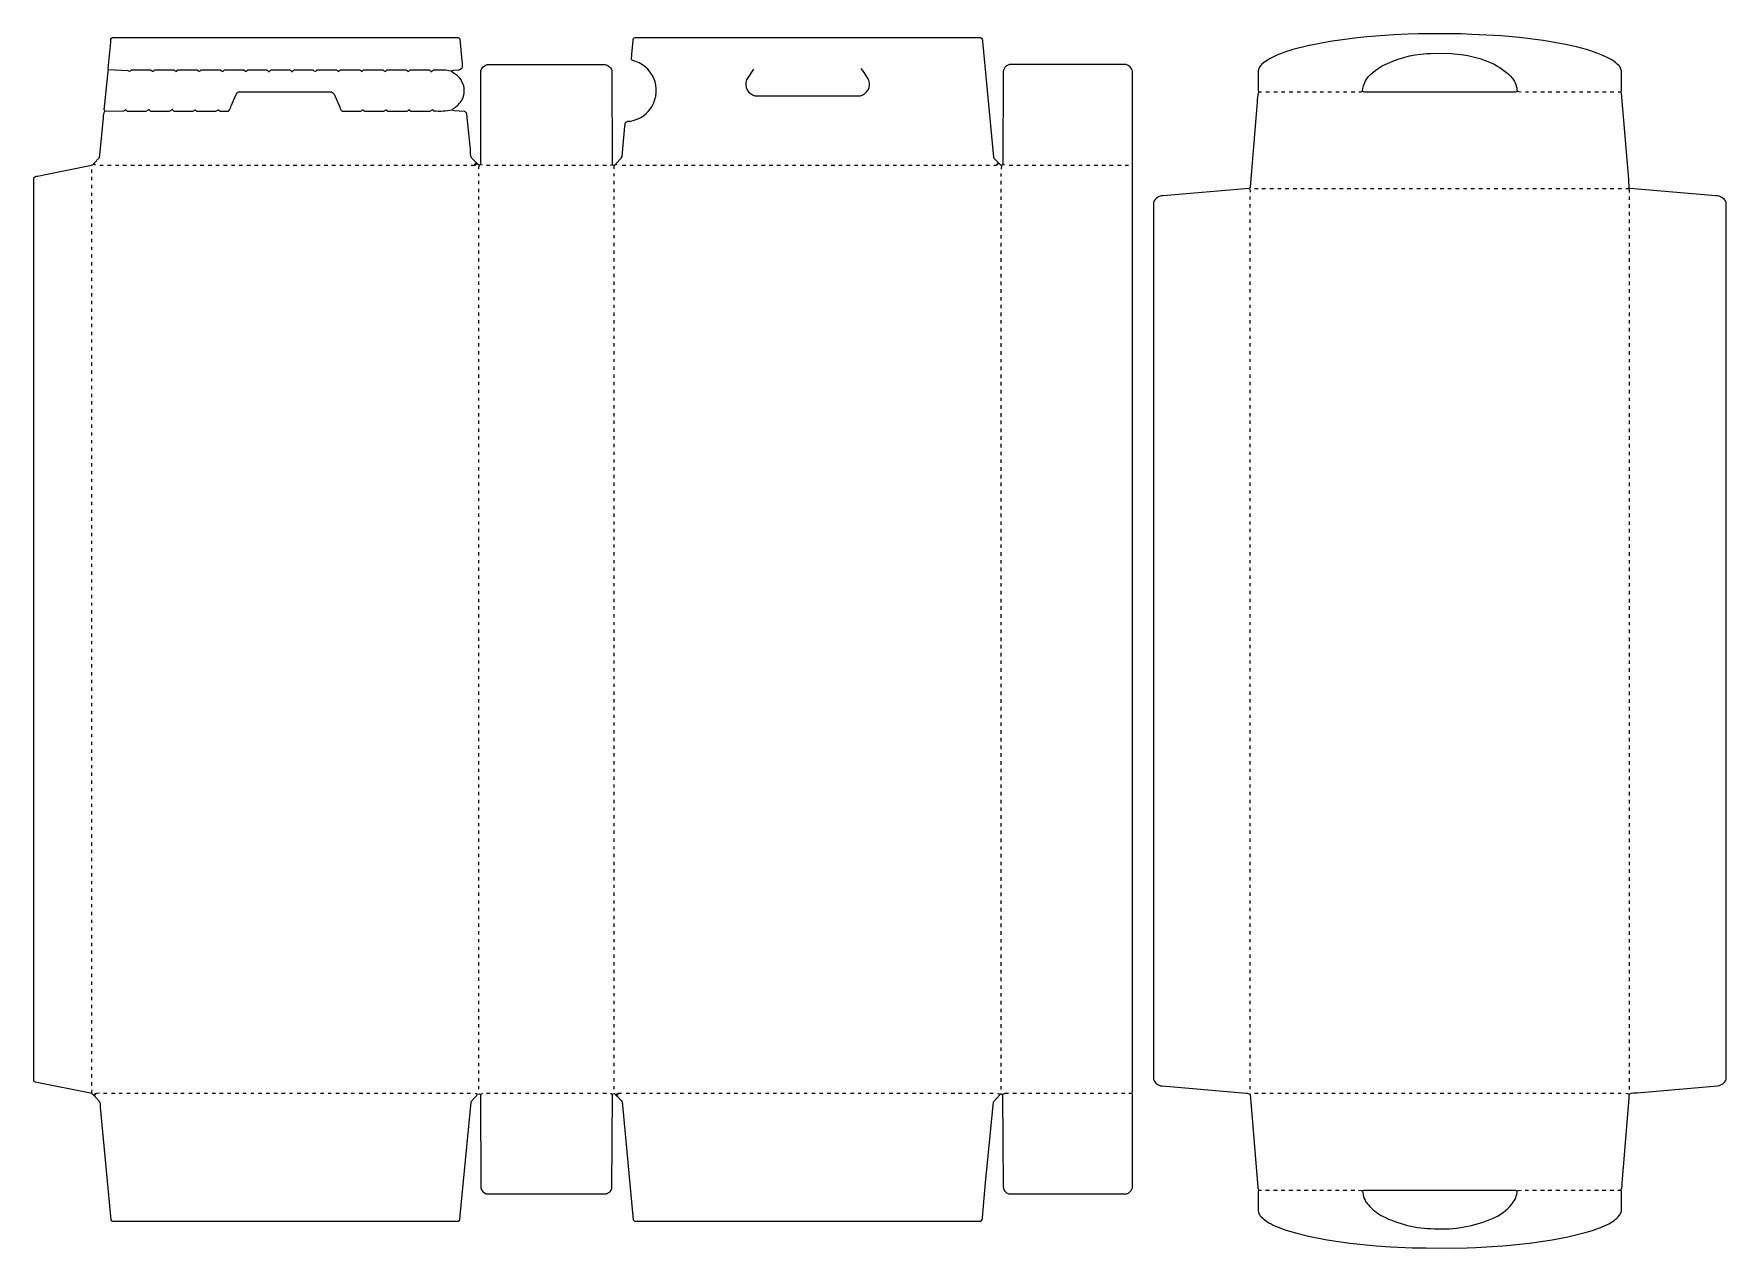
# Model space of a CAD drawing. Extents: x 518 to 5684, y 374 to 4082.
import ezdxf

# ---------------------------------------------------------------- set-up
doc = ezdxf.new("R2010")
doc.units = 0
doc.layers.get('0').update_dxf_attribs({"linetype": 'CONTINUOUS'})

msp = doc.modelspace()

# ---------------------------------------------------------------- linework, layer by layer
at = {"color": 7, "linetype": 'CONTINUOUS'}
for points in [[(5389, 3598), (5389, 3609), (5388, 3610), (5386.455172, 3638.037931), (5364.594595, 3900.932432), (5363, 3905, -0.120666), (5365, 3909), (5365, 3969), (5359, 3982, 0.085572), (5330.846154, 4004.769231, 0.073527), (5211.923077, 4045.615385), (5199.076923, 4048.384615), (5138.067568, 4059.405405), (5125.06, 4061.42), (5053.04878, 4070.439024), (4997.037931, 4075.455172), (4908.020755, 4080.477358), (4875, 4082), (4744, 4082), (4713.015593, 4080.516632), (4670.024862, 4078.527624), (4586.955446, 4072.445545), (4559.04878, 4069.560976), (4489.06, 4060.58), (4474.932432, 4058.405405), (4412.076923, 4046.615385), (4410.911765, 4046.352941), (4357.088235, 4032.647059), (4355.9, 4032.3, 0.088237), (4273, 3994, 0.165771), (4255, 3969), (4255, 3909, -0.120666), (4257, 3905), (4256.2, 3902.9, 0.066157), (4252.458824, 3872.964706), (4249.544828, 3837.037931), (4231.2, 3613.9), (4229, 3609, -0.23154), (4231, 3599)], [(735, 3846, 0.120666), (733, 3850), (734.54918, 3868.040984), (744.384615, 3966.923077), (746, 3972), (745, 3975), (752.554455, 4057.044554), (753.445545, 4065.955446, -0.179584), (758, 4071), (1813, 4071), (1815, 4070), (1818, 4067), (1824.554455, 3999.955446), (1825.445545, 3991.044554), (1826, 3981, -0.296565), (1814.972414, 3971.468966), (1799.027586, 3970.531034, 0.090027), (1794, 3968), (1785.067568, 3969.405405), (1776, 3971), (1737, 3971), (1735, 3969, -0.618878), (1728.153846, 3969.230769), (1726, 3971), (1666, 3971), (1664, 3969, -0.618878), (1657.153846, 3969.230769), (1655, 3971), (1595, 3971), (1594, 3970, -0.584905), (1586.153846, 3969.230769), (1584, 3971), (1523, 3971), (1521, 3969), (1519, 3967, -0.09779), (1513, 3971), (1453, 3971, -0.083767), (1448, 3967)], [(2289, 3670), (2289, 3679, -0.087559), (2295, 3684), (2295.3, 3685.9), (2311, 3702), (2313.560976, 3707.04878), (2322.554455, 3800.044554, -0.066528), (2324, 3811, -0.22787), (2338.946154, 3815.430769, 0.193246), (2399, 3852, 0.504747), (2355.9, 3997.7), (2345, 4001), (2342, 4004), (2343.554455, 4020.044554), (2347.615385, 4062.076923, -0.298395), (2353, 4071), (3408, 4071, -0.34362), (3413.430769, 4059.053846), (3414.54918, 4047.959016), (3447.769231, 3705.153846), (3448.769231, 3702.846154), (3461.750685, 3688.768493), (3462, 3688), (3464, 3687), (3471, 3680), (3472, 3680)], [(1876, 3670, -0.130252), (1878, 3680, -0.162278), (1882, 3683), (1882.498252, 3968.998264, -0.278029), (1902, 3988), (2263, 3988), (2268.846154, 3985.769231), (2271.153846, 3984.230769, -0.219441), (2282.501742, 3969.99827), (2283, 3683), (2289, 3679)], [(3475, 843), (3476.498208, 562.001779, 0.303067), (3494, 540), (3854, 540), (3861, 543), (3862, 544), (3868, 550), (3872, 558), (3872, 843, -0.120666), (3870, 847, -0.120666), (3872, 851), (3872, 3969, 0.25922), (3852, 3988), (3496, 3988), (3487.1, 3983.8), (3486, 3983, 0.198445), (3476.498233, 3965.998246), (3476, 3683, 0.150174), (3472, 3680), (3471, 3669)], [(4574, 3907, -0.207792), (4604, 3963), (4606, 3965), (4622.9, 3977.2), (4626, 3979, -0.067868), (4629.1, 3980.8, 0.118981), (4632, 3983), (4634.1, 3983.8, -0.109102), (4770.035294, 4021.541176), (4781.964706, 4022.458824), (4836, 4023), (4883.067568, 4017.405405), (4895.076923, 4015.384615), (4932.1, 4006.3), (4956.9, 3997.7, -0.095435), (5025, 3954), (5031.752212, 3945.783186, -0.145916), (5046, 3907)], [(1449, 3965), (1448, 3967, -0.09779), (1442, 3971), (1382, 3971), (1378, 3967, -0.165885), (1371, 3971), (1312, 3971), (1311, 3970, -0.236068), (1306, 3967, 0.085479), (1301.1, 3970.2), (1300, 3971), (1241, 3971), (1239, 3969, -0.618878), (1232.153846, 3969.230769), (1230, 3971), (1170, 3971), (1168, 3969), (1167, 3968), (1166, 3967), (1164, 3967), (1159, 3971), (1099, 3971), (1097, 3969), (1095, 3967), (1093, 3967), (1090.153846, 3969.230769), (1088, 3971), (1028, 3971), (1024, 3967, -0.165885), (1017, 3971), (956, 3971), (952, 3967, -0.09779), (946, 3971), (886, 3971), (882, 3967), (880, 3967), (877.153846, 3969.230769), (875, 3971), (815, 3971), (814, 3970, -0.584905), (806.153846, 3969.230769), (746, 3972)], [(1795, 3849), (1795, 3850), (1799, 3854), (1800.1, 3854.8, 0.108317), (1825.7, 3881.1), (1827.2, 3884.9), (1832, 3900), (1832, 3917), (1830.615385, 3921.923077), (1830.3, 3923.1), (1823.769231, 3938.846154), (1822.230769, 3941.153846), (1818, 3947), (1810, 3955), (1800.9, 3960.8), (1800.195122, 3961.243902), (1793, 3967), (1793, 3968)], [(2715, 3974), (2693.8, 3941.1, 0.445936), (2719, 3893), (3041, 3893, 0.446714), (3067.2, 3940.1), (3065.2, 3944.1), (3050.230769, 3967.153846), (3043, 3976)], [(940, 3851), (945, 3846), (1003, 3846), (1005.9, 3847.3), (1007, 3848, -0.159135), (1010.615385, 3850.423077), (1016, 3846), (1074, 3846), (1081.615385, 3850.423077), (1087, 3846), (1112, 3846, 0.101087), (1120.8, 3862.1), (1135.3, 3896.9, -0.124711), (1143, 3905), (1427, 3905), (1430, 3903), (1435, 3898), (1451.7, 3857.9), (1453.2, 3854.1, 0.158799), (1459, 3846), (1515, 3846), (1518, 3847), (1519, 3848, -0.184257), (1522.615385, 3850.423077), (1528, 3846), (1586, 3846), (1588.9, 3847.3), (1590, 3848, -0.159135), (1593.615385, 3850.423077), (1599, 3846), (1657, 3846), (1659, 3847, -0.15463), (1664, 3850), (1665, 3852)], [(4563, 3905, 0.137217), (4574, 3907, -0.120666), (4578, 3905), (5042, 3905, -0.120666), (5046, 3907), (5046.9, 3906.8), (5050.04878, 3905.439024), (5058, 3905)], [(694, 848), (691, 847), (526.923077, 879.615385), (523.076923, 880.384615, -0.19602), (518, 884), (518, 3642, -0.289876), (530.076923, 3647.615385), (548.923077, 3651.384615), (694.1, 3680.8), (701, 3684), (701.3, 3685.9), (718, 3704), (718.594595, 3705.067568), (720.554455, 3722.044554), (730.45082, 3825.959016, -0.154936), (735, 3846), (789.991234, 3846.490915, 0.15417), (798, 3851), (799, 3852)], [(1664, 3850), (1669, 3846), (1727, 3846), (1729.9, 3847.3, -0.076986), (1735, 3850), (1736, 3852)], [(1878, 3680), (1871, 3685, 0.618034), (1869, 3687), (1868, 3689), (1854.249406, 3703.232779, -0.088337), (1850.445545, 3729.044554), (1849.45082, 3739.040984), (1839.647059, 3836.911765), (1839, 3840, 0.210358), (1831.943275, 3845.064044), (1801.015122, 3846.483902), (1795, 3849, -0.069018), (1739, 3846), (1735, 3850)], [(2299, 3682, -0.120666), (2295, 3684)], [(4229, 3609), (4227.1, 3609.3), (3964.932432, 3587.405405, 0.287581), (3936, 3568), (3936, 889, 0.28343), (3962.044554, 869.445545), (4218.962069, 847.544828, -0.164591), (4231, 844), (4254.455172, 560.037931, 0.129499), (4257, 551, -0.120666), (4255, 547), (4255, 488), (4256.352941, 484.088235, 0.131433), (4264.76, 469.82, 0.105081), (4314.9, 438.8), (4337.1, 430.3), (4373.088235, 419.352941), (4408.923077, 410.615385), (4461.067568, 400.405405), (4465.932432, 399.594595), (4534.946154, 389.569231), (4615.962069, 381.544828), (4659.970817, 378.533074), (4726.011615, 375.487819), (4766.988385, 374.512181), (4852, 374), (4892.988109, 375.487515), (4919.982192, 376.480822), (5001.964706, 381.458824), (5014.964706, 382.458824), (5082.946154, 389.430769), (5090.946154, 390.430769), (5152.932432, 399.405405), (5200.923077, 408.384615), (5253.911765, 421.352941), (5275.9, 428.3), (5310.9, 441.3), (5325.9, 448.2, 0.120829), (5361.7, 479.1), (5363.3, 483.9), (5365, 488), (5365, 548), (5363.8, 549.9), (5363, 551), (5363.8, 553.1, 0.090077), (5366.544828, 574.037931), (5367.455172, 584.962069), (5387.538071, 832.032995), (5388, 845)], [(5378, 847), (5390, 845, -0.12635), (5412.037931, 848.544828), (5657.955446, 869.445545, 0.260154), (5684, 889), (5684, 3568, 0.28734), (5652.962069, 3587.544828), (5390, 3610), (5389, 3609)], [(695, 857), (694, 848), (694, 847), (701, 840), (702, 840), (717.750459, 822.765138, -0.111066), (720.554455, 804.955446), (753, 460, 0.064594), (758, 456), (1813, 456), (1817, 459), (1818, 460), (1819.54918, 474.040984), (1822.45082, 504.959016), (1852.8, 820.1), (1854, 823), (1863, 833), (1865, 835, 0.123106), (1872, 844)], [(1865, 847), (1868.9, 844.8), (1870, 844), (1878.1, 845.2, 0.281598), (1887.1, 846.8), (1888, 847)], [(1881, 844), (1882.498233, 558.001754, 0.250381), (1899, 540), (2266, 540), (2274.9, 545.2), (2276, 546, 0.119797), (2282.501761, 557.001748), (2284, 844)], [(2278, 847, 0.079147), (2284, 844, -0.549505), (2292.9, 842.8), (2294, 842), (2296, 841, 0.618034), (2298, 839), (2310.750685, 824.768493, -0.218317), (2314.54918, 810.959016), (2348, 460, 0.064594), (2353, 456), (3408, 456, 0.339826), (3413.430769, 467.946154), (3423.54918, 573.040984), (3447.430769, 820.946154), (3448, 822), (3466.7, 842.1), (3467, 844)], [(3460, 847), (3463.9, 844.8), (3465, 844), (3468, 844), (3469, 845), (3472, 845), (3475, 843, -0.211576), (3493, 847)], [(4562, 551), (4569.95122, 550.560976, -0.129758), (4573, 549), (4575, 549), (4578, 551), (5042, 551), (5043.1, 550.2, 0.297769), (5050.04878, 550.560976), (5058, 551)], [(4574, 549, 0.172353), (4591.76, 505.82, 0.085), (4634.846154, 471.769231, 0.116329), (4792.975138, 433.527624, 0.117285), (4971.1, 464.8, 0.11696), (5029.8, 508.1), (5031, 510, 0.163808), (5046, 549)]]:
    msp.add_lwpolyline(points, format="xyb", dxfattribs=at)
for points in [[(953, 3965), (952, 3967)], [(1095, 3965), (1094, 3967)], [(1166, 3965), (1165, 3967)], [(1236, 3965), (1236, 3967)], [(1307, 3965), (1307, 3967)], [(1520, 3965), (1519, 3967)], [(1591, 3965), (1590, 3967)], [(1662, 3965), (1661, 3967)], [(1732, 3965), (1732, 3967)], [(4257, 3905), (4266, 3905)], [(4279, 3905), (4290, 3905)], [(4303, 3905), (4314, 3905)], [(4327, 3905), (4337, 3905)], [(4350, 3905), (4361, 3905)], [(4374, 3905), (4385, 3905)], [(4397, 3905), (4408, 3905)], [(4421, 3905), (4432, 3905)], [(4445, 3905), (4455, 3905)], [(4468, 3905), (4479, 3905)], [(4492, 3905), (4503, 3905)], [(4516, 3905), (4526, 3905)], [(4539, 3905), (4550, 3905)], [(5071, 3905), (5081, 3905)], [(5094, 3905), (5105, 3905)], [(5118, 3905), (5129, 3905)], [(5141, 3905), (5152, 3905)], [(5165, 3905), (5176, 3905)], [(5189, 3905), (5199, 3905)], [(5212, 3905), (5223, 3905)], [(5236, 3905), (5247, 3905)], [(5260, 3905), (5270, 3905)], [(5283, 3905), (5294, 3905)], [(5307, 3905), (5318, 3905)], [(5330, 3905), (5341, 3905)], [(5354, 3905), (5363, 3905)], [(798, 3851), (803, 3846), (861, 3846), (868, 3850), (869, 3851), (870, 3853)], [(869, 3851), (874, 3846), (932, 3846), (939, 3850), (940, 3851), (942, 3853)], [(695, 3658), (695, 3668)], [(706, 3681), (701, 3684)], [(719, 3681), (730, 3681)], [(743, 3681), (754, 3681)], [(767, 3681), (777, 3681)], [(790, 3681), (801, 3681)], [(814, 3681), (825, 3681)], [(837, 3681), (848, 3681)], [(861, 3681), (872, 3681)], [(885, 3681), (896, 3681)], [(908, 3681), (919, 3681)], [(932, 3681), (943, 3681)], [(956, 3681), (966, 3681)], [(979, 3681), (990, 3681)], [(1003, 3681), (1014, 3681)], [(1026, 3681), (1037, 3681)], [(1050, 3681), (1061, 3681)], [(1074, 3681), (1084, 3681)], [(1097, 3681), (1108, 3681)], [(1121, 3681), (1132, 3681)], [(1145, 3681), (1155, 3681)], [(1168, 3681), (1179, 3681)], [(1192, 3681), (1203, 3681)], [(1215, 3681), (1226, 3681)], [(1239, 3681), (1250, 3681)], [(1263, 3681), (1273, 3681)], [(1286, 3681), (1297, 3681)], [(1310, 3681), (1321, 3681)], [(1334, 3681), (1344, 3681)], [(1357, 3681), (1368, 3681)], [(1381, 3681), (1392, 3681)], [(1404, 3681), (1415, 3681)], [(1428, 3681), (1439, 3681)], [(1452, 3681), (1462, 3681)], [(1475, 3681), (1486, 3681)], [(1499, 3681), (1510, 3681)], [(1523, 3681), (1533, 3681)], [(1546, 3681), (1557, 3681)], [(1570, 3681), (1581, 3681)], [(1593, 3681), (1604, 3681)], [(1617, 3681), (1628, 3681)], [(1641, 3681), (1651, 3681)], [(1664, 3681), (1675, 3681)], [(1688, 3681), (1699, 3681)], [(1711, 3681), (1722, 3681)], [(1735, 3681), (1746, 3681)], [(1759, 3681), (1770, 3681)], [(1782, 3681), (1793, 3681)], [(1806, 3681), (1817, 3681)], [(1830, 3681), (1840, 3681)], [(1888, 3681), (1882, 3683)], [(1900, 3681), (1911, 3681)], [(1924, 3681), (1935, 3681)], [(1948, 3681), (1959, 3681)], [(1971, 3681), (1982, 3681)], [(1995, 3681), (2006, 3681)], [(2019, 3681), (2029, 3681)], [(2042, 3681), (2053, 3681)], [(2066, 3681), (2077, 3681)], [(2089, 3681), (2100, 3681)], [(2113, 3681), (2124, 3681)], [(2137, 3681), (2148, 3681)], [(2160, 3681), (2171, 3681)], [(2184, 3681), (2195, 3681)], [(2208, 3681), (2218, 3681)], [(2231, 3681), (2242, 3681)], [(2255, 3681), (2266, 3681)], [(2278, 3681), (2283, 3683)], [(2314, 3681), (2325, 3681)], [(2337, 3681), (2348, 3681)], [(2361, 3681), (2372, 3681)], [(2385, 3681), (2396, 3681)], [(2408, 3681), (2419, 3681)], [(2432, 3681), (2443, 3681)], [(2456, 3681), (2466, 3681)], [(2479, 3681), (2490, 3681)], [(2503, 3681), (2514, 3681)], [(2526, 3681), (2537, 3681)], [(2550, 3681), (2561, 3681)], [(2574, 3681), (2585, 3681)], [(2597, 3681), (2608, 3681)], [(2621, 3681), (2632, 3681)], [(2645, 3681), (2655, 3681)], [(2668, 3681), (2679, 3681)], [(2692, 3681), (2703, 3681)], [(2715, 3681), (2726, 3681)], [(2739, 3681), (2750, 3681)], [(2763, 3681), (2774, 3681)], [(2786, 3681), (2797, 3681)], [(2810, 3681), (2821, 3681)], [(2834, 3681), (2844, 3681)], [(2857, 3681), (2868, 3681)], [(2881, 3681), (2892, 3681)], [(2904, 3681), (2915, 3681)], [(2928, 3681), (2939, 3681)], [(2952, 3681), (2963, 3681)], [(2975, 3681), (2986, 3681)], [(2999, 3681), (3010, 3681)], [(3023, 3681), (3033, 3681)], [(3046, 3681), (3057, 3681)], [(3070, 3681), (3081, 3681)], [(3093, 3681), (3104, 3681)], [(3117, 3681), (3128, 3681)], [(3141, 3681), (3151, 3681)], [(3164, 3681), (3175, 3681)], [(3188, 3681), (3199, 3681)], [(3212, 3681), (3222, 3681)], [(3235, 3681), (3246, 3681)], [(3259, 3681), (3270, 3681)], [(3282, 3681), (3293, 3681)], [(3306, 3681), (3317, 3681)], [(3330, 3681), (3340, 3681)], [(3353, 3681), (3364, 3681)], [(3377, 3681), (3388, 3681)], [(3401, 3681), (3411, 3681)], [(3424, 3681), (3435, 3681)], [(3482, 3681), (3476, 3683)], [(3495, 3681), (3506, 3681)], [(3519, 3681), (3529, 3681)], [(3542, 3681), (3553, 3681)], [(3566, 3681), (3577, 3681)], [(3590, 3681), (3600, 3681)], [(3613, 3681), (3624, 3681)], [(3637, 3681), (3648, 3681)], [(3660, 3681), (3671, 3681)], [(3684, 3681), (3695, 3681)], [(3708, 3681), (3718, 3681)], [(3731, 3681), (3742, 3681)], [(3755, 3681), (3766, 3681)], [(3778, 3681), (3789, 3681)], [(3802, 3681), (3813, 3681)], [(3826, 3681), (3837, 3681)], [(3849, 3681), (3860, 3681)], [(695, 3635), (695, 3645)], [(695, 3611), (695, 3621)], [(1876, 3647), (1876, 3656)], [(1876, 3623), (1876, 3633)], [(2289, 3647), (2289, 3656)], [(2289, 3623), (2289, 3633)], [(3471, 3646), (3471, 3656)], [(3471, 3622), (3471, 3633)], [(695, 3587), (695, 3597)], [(695, 3564), (695, 3574)], [(1876, 3599), (1876, 3609)], [(1876, 3576), (1876, 3585)], [(2289, 3599), (2289, 3609)], [(2289, 3576), (2289, 3585)], [(3471, 3598), (3471, 3609)], [(3471, 3575), (3471, 3585)], [(4231, 3576), (4231, 3585)], [(4244, 3610), (4255, 3610)], [(4267, 3610), (4278, 3610)], [(4291, 3610), (4302, 3610)], [(4315, 3610), (4326, 3610)], [(4338, 3610), (4349, 3610)], [(4362, 3610), (4373, 3610)], [(4386, 3610), (4396, 3610)], [(4409, 3610), (4420, 3610)], [(4433, 3610), (4444, 3610)], [(4456, 3610), (4467, 3610)], [(4480, 3610), (4491, 3610)], [(4504, 3610), (4515, 3610)], [(4527, 3610), (4538, 3610)], [(4551, 3610), (4562, 3610)], [(4575, 3610), (4585, 3610)], [(4598, 3610), (4609, 3610)], [(4622, 3610), (4633, 3610)], [(4645, 3610), (4656, 3610)], [(4669, 3610), (4680, 3610)], [(4693, 3610), (4703, 3610)], [(4716, 3610), (4727, 3610)], [(4740, 3610), (4751, 3610)], [(4764, 3610), (4774, 3610)], [(4787, 3610), (4798, 3610)], [(4811, 3610), (4822, 3610)], [(4834, 3610), (4845, 3610)], [(4858, 3610), (4869, 3610)], [(4882, 3610), (4892, 3610)], [(4905, 3610), (4916, 3610)], [(4929, 3610), (4940, 3610)], [(4953, 3610), (4963, 3610)], [(4976, 3610), (4987, 3610)], [(5000, 3610), (5011, 3610)], [(5023, 3610), (5034, 3610)], [(5047, 3610), (5058, 3610)], [(5071, 3610), (5081, 3610)], [(5094, 3610), (5105, 3610)], [(5118, 3610), (5129, 3610)], [(5142, 3610), (5152, 3610)], [(5165, 3610), (5176, 3610)], [(5189, 3610), (5200, 3610)], [(5212, 3610), (5223, 3610)], [(5236, 3610), (5247, 3610)], [(5260, 3610), (5270, 3610)], [(5283, 3610), (5294, 3610)], [(5307, 3610), (5318, 3610)], [(5330, 3610), (5341, 3610)], [(5354, 3610), (5365, 3610)], [(5378, 3610), (5388, 3610)], [(5389, 3575), (5389, 3585)], [(695, 3540), (695, 3550)], [(695, 3517), (695, 3526)], [(1876, 3552), (1876, 3562)], [(1876, 3528), (1876, 3538)], [(1876, 3505), (1876, 3515)], [(2289, 3552), (2289, 3562)], [(2289, 3528), (2289, 3538)], [(2289, 3505), (2289, 3515)], [(3471, 3551), (3471, 3562)], [(3471, 3527), (3471, 3538)], [(3471, 3504), (3471, 3515)], [(4231, 3552), (4231, 3562)], [(4231, 3528), (4231, 3538)], [(4231, 3505), (4231, 3515)], [(5389, 3551), (5389, 3562)], [(5389, 3527), (5389, 3538)], [(5389, 3504), (5389, 3515)], [(695, 3493), (695, 3503)], [(695, 3469), (695, 3479)], [(1876, 3481), (1876, 3491)], [(1876, 3458), (1876, 3467)], [(2289, 3481), (2289, 3491)], [(2289, 3458), (2289, 3467)], [(3471, 3480), (3471, 3491)], [(3471, 3457), (3471, 3467)], [(4231, 3481), (4231, 3491)], [(4231, 3458), (4231, 3467)], [(5389, 3480), (5389, 3491)], [(5389, 3457), (5389, 3467)], [(695, 3446), (695, 3456)], [(695, 3422), (695, 3432)], [(1876, 3434), (1876, 3444)], [(1876, 3410), (1876, 3420)], [(2289, 3434), (2289, 3444)], [(2289, 3410), (2289, 3420)], [(3471, 3433), (3471, 3444)], [(3471, 3409), (3471, 3420)], [(4231, 3434), (4231, 3444)], [(4231, 3410), (4231, 3420)], [(5389, 3433), (5389, 3444)], [(5389, 3409), (5389, 3420)], [(695, 3399), (695, 3408)], [(695, 3375), (695, 3385)], [(695, 3351), (695, 3361)], [(1876, 3387), (1876, 3397)], [(1876, 3363), (1876, 3373)], [(2289, 3387), (2289, 3397)], [(2289, 3363), (2289, 3373)], [(3471, 3386), (3471, 3397)], [(3471, 3362), (3471, 3373)], [(4231, 3387), (4231, 3397)], [(4231, 3363), (4231, 3373)], [(5389, 3386), (5389, 3397)], [(5389, 3362), (5389, 3373)], [(695, 3328), (695, 3337)], [(695, 3304), (695, 3314)], [(1876, 3339), (1876, 3349)], [(1876, 3316), (1876, 3326)], [(2289, 3339), (2289, 3349)], [(2289, 3316), (2289, 3326)], [(3471, 3338), (3471, 3349)], [(3471, 3315), (3471, 3326)], [(4231, 3339), (4231, 3349)], [(4231, 3316), (4231, 3326)], [(5389, 3338), (5389, 3349)], [(5389, 3315), (5389, 3326)], [(695, 3280), (695, 3290)], [(695, 3257), (695, 3267)], [(1876, 3292), (1876, 3302)], [(1876, 3269), (1876, 3278)], [(1876, 3245), (1876, 3255)], [(2289, 3292), (2289, 3302)], [(2289, 3269), (2289, 3278)], [(2289, 3245), (2289, 3255)], [(3471, 3291), (3471, 3302)], [(3471, 3268), (3471, 3278)], [(3471, 3244), (3471, 3255)], [(4231, 3292), (4231, 3302)], [(4231, 3269), (4231, 3278)], [(4231, 3245), (4231, 3255)], [(5389, 3291), (5389, 3302)], [(5389, 3268), (5389, 3278)], [(5389, 3244), (5389, 3255)], [(695, 3233), (695, 3243)], [(695, 3210), (695, 3219)], [(1876, 3221), (1876, 3231)], [(1876, 3198), (1876, 3208)], [(2289, 3221), (2289, 3231)], [(2289, 3198), (2289, 3208)], [(3471, 3220), (3471, 3231)], [(3471, 3197), (3471, 3208)], [(4231, 3221), (4231, 3231)], [(4231, 3198), (4231, 3208)], [(5389, 3220), (5389, 3231)], [(5389, 3197), (5389, 3208)], [(695, 3186), (695, 3196)], [(695, 3162), (695, 3172)], [(1876, 3174), (1876, 3184)], [(1876, 3151), (1876, 3160)], [(2289, 3174), (2289, 3184)], [(2289, 3151), (2289, 3160)], [(3471, 3173), (3471, 3184)], [(3471, 3150), (3471, 3160)], [(4231, 3174), (4231, 3184)], [(4231, 3151), (4231, 3160)], [(5389, 3173), (5389, 3184)], [(5389, 3150), (5389, 3160)], [(695, 3139), (695, 3149)], [(695, 3115), (695, 3125)], [(695, 3091), (695, 3101)], [(1876, 3127), (1876, 3137)], [(1876, 3103), (1876, 3113)], [(2289, 3127), (2289, 3137)], [(2289, 3103), (2289, 3113)], [(3471, 3126), (3471, 3137)], [(3471, 3102), (3471, 3113)], [(4231, 3127), (4231, 3137)], [(4231, 3103), (4231, 3113)], [(5389, 3126), (5389, 3137)], [(5389, 3102), (5389, 3113)], [(695, 3068), (695, 3078)], [(695, 3044), (695, 3054)], [(1876, 3080), (1876, 3089)], [(1876, 3056), (1876, 3066)], [(2289, 3080), (2289, 3089)], [(2289, 3056), (2289, 3066)], [(3471, 3079), (3471, 3089)], [(3471, 3055), (3471, 3066)], [(4231, 3080), (4231, 3089)], [(4231, 3056), (4231, 3066)], [(5389, 3079), (5389, 3089)], [(5389, 3055), (5389, 3066)], [(695, 3021), (695, 3030)], [(695, 2997), (695, 3007)], [(1876, 3032), (1876, 3042)], [(1876, 3009), (1876, 3019)], [(2289, 3032), (2289, 3042)], [(2289, 3009), (2289, 3019)], [(3471, 3031), (3471, 3042)], [(3471, 3008), (3471, 3019)], [(4231, 3032), (4231, 3042)], [(4231, 3009), (4231, 3019)], [(5389, 3031), (5389, 3042)], [(5389, 3008), (5389, 3019)], [(695, 2973), (695, 2983)], [(695, 2950), (695, 2960)], [(1876, 2985), (1876, 2995)], [(1876, 2962), (1876, 2971)], [(1876, 2938), (1876, 2948)], [(2289, 2985), (2289, 2995)], [(2289, 2962), (2289, 2971)], [(2289, 2938), (2289, 2948)], [(3471, 2984), (3471, 2995)], [(3471, 2961), (3471, 2971)], [(3471, 2937), (3471, 2948)], [(4231, 2985), (4231, 2995)], [(4231, 2962), (4231, 2971)], [(4231, 2938), (4231, 2948)], [(5389, 2984), (5389, 2995)], [(5389, 2961), (5389, 2971)], [(5389, 2937), (5389, 2948)], [(695, 2926), (695, 2936)], [(695, 2903), (695, 2912)], [(1876, 2914), (1876, 2924)], [(1876, 2891), (1876, 2901)], [(2289, 2914), (2289, 2924)], [(2289, 2891), (2289, 2901)], [(3471, 2913), (3471, 2924)], [(3471, 2890), (3471, 2901)], [(4231, 2914), (4231, 2924)], [(4231, 2891), (4231, 2901)], [(5389, 2913), (5389, 2924)], [(5389, 2890), (5389, 2901)], [(695, 2879), (695, 2889)], [(695, 2855), (695, 2865)], [(1876, 2867), (1876, 2877)], [(1876, 2843), (1876, 2853)], [(2289, 2867), (2289, 2877)], [(2289, 2843), (2289, 2853)], [(3471, 2866), (3471, 2877)], [(3471, 2842), (3471, 2853)], [(4231, 2867), (4231, 2877)], [(4231, 2843), (4231, 2853)], [(5389, 2866), (5389, 2877)], [(5389, 2842), (5389, 2853)], [(695, 2832), (695, 2841)], [(695, 2808), (695, 2818)], [(695, 2784), (695, 2794)], [(1876, 2820), (1876, 2830)], [(1876, 2796), (1876, 2806)], [(2289, 2820), (2289, 2830)], [(2289, 2796), (2289, 2806)], [(3471, 2819), (3471, 2830)], [(3471, 2795), (3471, 2806)], [(4231, 2820), (4231, 2830)], [(4231, 2796), (4231, 2806)], [(5389, 2819), (5389, 2830)], [(5389, 2795), (5389, 2806)], [(695, 2761), (695, 2771)], [(695, 2737), (695, 2747)], [(1876, 2773), (1876, 2782)], [(1876, 2749), (1876, 2759)], [(2289, 2773), (2289, 2782)], [(2289, 2749), (2289, 2759)], [(3471, 2772), (3471, 2782)], [(3471, 2748), (3471, 2759)], [(4231, 2773), (4231, 2782)], [(4231, 2749), (4231, 2759)], [(5389, 2772), (5389, 2782)], [(5389, 2748), (5389, 2759)], [(695, 2714), (695, 2723)], [(695, 2690), (695, 2700)], [(1876, 2725), (1876, 2735)], [(1876, 2702), (1876, 2712)], [(1876, 2678), (1876, 2688)], [(2289, 2725), (2289, 2735)], [(2289, 2702), (2289, 2712)], [(2289, 2678), (2289, 2688)], [(3471, 2724), (3471, 2735)], [(3471, 2701), (3471, 2712)], [(3471, 2677), (3471, 2688)], [(4231, 2725), (4231, 2735)], [(4231, 2702), (4231, 2712)], [(4231, 2678), (4231, 2688)], [(5389, 2724), (5389, 2735)], [(5389, 2701), (5389, 2712)], [(5389, 2677), (5389, 2688)], [(695, 2666), (695, 2676)], [(695, 2643), (695, 2653)], [(1876, 2655), (1876, 2664)], [(1876, 2631), (1876, 2641)], [(2289, 2655), (2289, 2664)], [(2289, 2631), (2289, 2641)], [(3471, 2654), (3471, 2664)], [(3471, 2630), (3471, 2641)], [(4231, 2655), (4231, 2664)], [(4231, 2631), (4231, 2641)], [(5389, 2654), (5389, 2664)], [(5389, 2630), (5389, 2641)], [(695, 2619), (695, 2629)], [(695, 2595), (695, 2605)], [(1876, 2607), (1876, 2617)], [(1876, 2584), (1876, 2593)], [(2289, 2607), (2289, 2617)], [(2289, 2584), (2289, 2593)], [(3471, 2606), (3471, 2617)], [(3471, 2583), (3471, 2593)], [(4231, 2607), (4231, 2617)], [(4231, 2584), (4231, 2593)], [(5389, 2606), (5389, 2617)], [(5389, 2583), (5389, 2593)], [(695, 2572), (695, 2582)], [(695, 2548), (695, 2558)], [(695, 2525), (695, 2534)], [(1876, 2560), (1876, 2570)], [(1876, 2536), (1876, 2546)], [(2289, 2560), (2289, 2570)], [(2289, 2536), (2289, 2546)], [(3471, 2559), (3471, 2570)], [(3471, 2535), (3471, 2546)], [(4231, 2560), (4231, 2570)], [(4231, 2536), (4231, 2546)], [(5389, 2559), (5389, 2570)], [(5389, 2535), (5389, 2546)], [(695, 2501), (695, 2511)], [(695, 2477), (695, 2487)], [(1876, 2513), (1876, 2523)], [(1876, 2489), (1876, 2499)], [(2289, 2513), (2289, 2523)], [(2289, 2489), (2289, 2499)], [(3471, 2512), (3471, 2523)], [(3471, 2488), (3471, 2499)], [(4231, 2513), (4231, 2523)], [(4231, 2489), (4231, 2499)], [(5389, 2512), (5389, 2523)], [(5389, 2488), (5389, 2499)], [(695, 2454), (695, 2464)], [(695, 2430), (695, 2440)], [(1876, 2466), (1876, 2475)], [(1876, 2442), (1876, 2452)], [(2289, 2466), (2289, 2475)], [(2289, 2442), (2289, 2452)], [(3471, 2465), (3471, 2475)], [(3471, 2441), (3471, 2452)], [(4231, 2466), (4231, 2475)], [(4231, 2442), (4231, 2452)], [(5389, 2465), (5389, 2475)], [(5389, 2441), (5389, 2452)], [(695, 2407), (695, 2416)], [(695, 2383), (695, 2393)], [(1876, 2418), (1876, 2428)], [(1876, 2395), (1876, 2405)], [(1876, 2371), (1876, 2381)], [(2289, 2418), (2289, 2428)], [(2289, 2395), (2289, 2405)], [(2289, 2371), (2289, 2381)], [(3471, 2417), (3471, 2428)], [(3471, 2394), (3471, 2405)], [(3471, 2370), (3471, 2381)], [(4231, 2418), (4231, 2428)], [(4231, 2395), (4231, 2405)], [(4231, 2371), (4231, 2381)], [(5389, 2417), (5389, 2428)], [(5389, 2394), (5389, 2405)], [(5389, 2370), (5389, 2381)], [(695, 2359), (695, 2369)], [(695, 2336), (695, 2345)], [(1876, 2347), (1876, 2357)], [(1876, 2324), (1876, 2334)], [(2289, 2347), (2289, 2357)], [(2289, 2324), (2289, 2334)], [(3471, 2346), (3471, 2357)], [(3471, 2323), (3471, 2334)], [(4231, 2347), (4231, 2357)], [(4231, 2324), (4231, 2334)], [(5389, 2346), (5389, 2357)], [(5389, 2323), (5389, 2334)], [(695, 2312), (695, 2322)], [(695, 2288), (695, 2298)], [(695, 2265), (695, 2275)], [(1876, 2300), (1876, 2310)], [(1876, 2277), (1876, 2286)], [(2289, 2300), (2289, 2310)], [(2289, 2277), (2289, 2286)], [(3471, 2299), (3471, 2310)], [(3471, 2276), (3471, 2286)], [(4231, 2300), (4231, 2310)], [(4231, 2277), (4231, 2286)], [(5389, 2299), (5389, 2310)], [(5389, 2276), (5389, 2286)], [(695, 2241), (695, 2251)], [(695, 2218), (695, 2227)], [(1876, 2253), (1876, 2263)], [(1876, 2229), (1876, 2239)], [(2289, 2253), (2289, 2263)], [(2289, 2229), (2289, 2239)], [(3471, 2252), (3471, 2263)], [(3471, 2228), (3471, 2239)], [(4231, 2253), (4231, 2263)], [(4231, 2229), (4231, 2239)], [(5389, 2252), (5389, 2263)], [(5389, 2228), (5389, 2239)], [(695, 2194), (695, 2204)], [(695, 2170), (695, 2180)], [(1876, 2206), (1876, 2216)], [(1876, 2182), (1876, 2192)], [(2289, 2206), (2289, 2216)], [(2289, 2182), (2289, 2192)], [(3471, 2205), (3471, 2216)], [(3471, 2181), (3471, 2192)], [(4231, 2206), (4231, 2216)], [(4231, 2182), (4231, 2192)], [(5389, 2205), (5389, 2216)], [(5389, 2181), (5389, 2192)], [(695, 2147), (695, 2157)], [(695, 2123), (695, 2133)], [(1876, 2159), (1876, 2168)], [(1876, 2135), (1876, 2145)], [(1876, 2111), (1876, 2121)], [(2289, 2159), (2289, 2168)], [(2289, 2135), (2289, 2145)], [(2289, 2111), (2289, 2121)], [(3471, 2158), (3471, 2168)], [(3471, 2134), (3471, 2145)], [(3471, 2110), (3471, 2121)], [(4231, 2159), (4231, 2168)], [(4231, 2135), (4231, 2145)], [(4231, 2111), (4231, 2121)], [(5389, 2158), (5389, 2168)], [(5389, 2134), (5389, 2145)], [(5389, 2110), (5389, 2121)], [(695, 2099), (695, 2109)], [(695, 2076), (695, 2086)], [(1876, 2088), (1876, 2097)], [(1876, 2064), (1876, 2074)], [(2289, 2088), (2289, 2097)], [(2289, 2064), (2289, 2074)], [(3471, 2087), (3471, 2097)], [(3471, 2063), (3471, 2074)], [(4231, 2088), (4231, 2097)], [(4231, 2064), (4231, 2074)], [(5389, 2087), (5389, 2097)], [(5389, 2063), (5389, 2074)], [(695, 2052), (695, 2062)], [(695, 2029), (695, 2038)], [(695, 2005), (695, 2015)], [(1876, 2040), (1876, 2050)], [(1876, 2017), (1876, 2027)], [(2289, 2040), (2289, 2050)], [(2289, 2017), (2289, 2027)], [(3471, 2039), (3471, 2050)], [(3471, 2016), (3471, 2027)], [(4231, 2040), (4231, 2050)], [(4231, 2017), (4231, 2027)], [(5389, 2039), (5389, 2050)], [(5389, 2016), (5389, 2027)], [(695, 1981), (695, 1991)], [(695, 1958), (695, 1968)], [(1876, 1993), (1876, 2003)], [(1876, 1970), (1876, 1979)], [(2289, 1993), (2289, 2003)], [(2289, 1970), (2289, 1979)], [(3471, 1992), (3471, 2003)], [(3471, 1969), (3471, 1979)], [(4231, 1993), (4231, 2003)], [(4231, 1970), (4231, 1979)], [(5389, 1992), (5389, 2003)], [(5389, 1969), (5389, 1979)], [(695, 1934), (695, 1944)], [(695, 1911), (695, 1920)], [(1876, 1946), (1876, 1956)], [(1876, 1922), (1876, 1932)], [(2289, 1946), (2289, 1956)], [(2289, 1922), (2289, 1932)], [(3471, 1945), (3471, 1956)], [(3471, 1921), (3471, 1932)], [(4231, 1946), (4231, 1956)], [(4231, 1922), (4231, 1932)], [(5389, 1945), (5389, 1956)], [(5389, 1921), (5389, 1932)], [(695, 1887), (695, 1897)], [(695, 1863), (695, 1873)], [(1876, 1899), (1876, 1909)], [(1876, 1875), (1876, 1885)], [(1876, 1851), (1876, 1861)], [(2289, 1899), (2289, 1909)], [(2289, 1875), (2289, 1885)], [(2289, 1851), (2289, 1861)], [(3471, 1898), (3471, 1909)], [(3471, 1874), (3471, 1885)], [(3471, 1850), (3471, 1861)], [(4231, 1899), (4231, 1909)], [(4231, 1875), (4231, 1885)], [(4231, 1851), (4231, 1861)], [(5389, 1898), (5389, 1909)], [(5389, 1874), (5389, 1885)], [(5389, 1850), (5389, 1861)], [(695, 1840), (695, 1849)], [(695, 1816), (695, 1826)], [(1876, 1828), (1876, 1838)], [(1876, 1804), (1876, 1814)], [(2289, 1828), (2289, 1838)], [(2289, 1804), (2289, 1814)], [(3471, 1827), (3471, 1838)], [(3471, 1803), (3471, 1814)], [(4231, 1828), (4231, 1838)], [(4231, 1804), (4231, 1814)], [(5389, 1827), (5389, 1838)], [(5389, 1803), (5389, 1814)], [(695, 1792), (695, 1802)], [(695, 1769), (695, 1779)], [(1876, 1781), (1876, 1790)], [(1876, 1757), (1876, 1767)], [(2289, 1781), (2289, 1790)], [(2289, 1757), (2289, 1767)], [(3471, 1780), (3471, 1790)], [(3471, 1756), (3471, 1767)], [(4231, 1781), (4231, 1790)], [(4231, 1757), (4231, 1767)], [(5389, 1780), (5389, 1790)], [(5389, 1756), (5389, 1767)], [(695, 1745), (695, 1755)], [(695, 1722), (695, 1731)], [(695, 1698), (695, 1708)], [(1876, 1733), (1876, 1743)], [(1876, 1710), (1876, 1720)], [(2289, 1733), (2289, 1743)], [(2289, 1710), (2289, 1720)], [(3471, 1732), (3471, 1743)], [(3471, 1709), (3471, 1720)], [(4231, 1733), (4231, 1743)], [(4231, 1710), (4231, 1720)], [(5389, 1732), (5389, 1743)], [(5389, 1709), (5389, 1720)], [(695, 1674), (695, 1684)], [(695, 1651), (695, 1661)], [(1876, 1686), (1876, 1696)], [(1876, 1663), (1876, 1672)], [(2289, 1686), (2289, 1696)], [(2289, 1663), (2289, 1672)], [(3471, 1685), (3471, 1696)], [(3471, 1662), (3471, 1672)], [(4231, 1686), (4231, 1696)], [(4231, 1663), (4231, 1672)], [(5389, 1685), (5389, 1696)], [(5389, 1662), (5389, 1672)], [(695, 1627), (695, 1637)], [(695, 1603), (695, 1613)], [(1876, 1639), (1876, 1649)], [(1876, 1615), (1876, 1625)], [(2289, 1639), (2289, 1649)], [(2289, 1615), (2289, 1625)], [(3471, 1638), (3471, 1649)], [(3471, 1614), (3471, 1625)], [(4231, 1639), (4231, 1649)], [(4231, 1615), (4231, 1625)], [(5389, 1638), (5389, 1649)], [(5389, 1614), (5389, 1625)], [(695, 1580), (695, 1590)], [(695, 1556), (695, 1566)], [(1876, 1592), (1876, 1601)], [(1876, 1568), (1876, 1578)], [(1876, 1544), (1876, 1554)], [(2289, 1592), (2289, 1601)], [(2289, 1568), (2289, 1578)], [(2289, 1544), (2289, 1554)], [(3471, 1591), (3471, 1601)], [(3471, 1567), (3471, 1578)], [(3471, 1543), (3471, 1554)], [(4231, 1592), (4231, 1601)], [(4231, 1568), (4231, 1578)], [(4231, 1544), (4231, 1554)], [(5389, 1591), (5389, 1601)], [(5389, 1567), (5389, 1578)], [(5389, 1543), (5389, 1554)], [(695, 1533), (695, 1542)], [(695, 1509), (695, 1519)], [(1876, 1521), (1876, 1531)], [(1876, 1497), (1876, 1507)], [(2289, 1521), (2289, 1531)], [(2289, 1497), (2289, 1507)], [(3471, 1520), (3471, 1531)], [(3471, 1496), (3471, 1507)], [(4231, 1521), (4231, 1531)], [(4231, 1497), (4231, 1507)], [(5389, 1520), (5389, 1531)], [(5389, 1496), (5389, 1507)], [(695, 1485), (695, 1495)], [(695, 1462), (695, 1472)], [(695, 1438), (695, 1448)], [(1876, 1474), (1876, 1483)], [(1876, 1450), (1876, 1460)], [(2289, 1474), (2289, 1483)], [(2289, 1450), (2289, 1460)], [(3471, 1473), (3471, 1483)], [(3471, 1449), (3471, 1460)], [(4231, 1474), (4231, 1483)], [(4231, 1450), (4231, 1460)], [(5389, 1473), (5389, 1483)], [(5389, 1449), (5389, 1460)], [(695, 1415), (695, 1424)], [(695, 1391), (695, 1401)], [(1876, 1426), (1876, 1436)], [(1876, 1403), (1876, 1413)], [(2289, 1426), (2289, 1436)], [(2289, 1403), (2289, 1413)], [(3471, 1425), (3471, 1436)], [(3471, 1402), (3471, 1413)], [(4231, 1426), (4231, 1436)], [(4231, 1403), (4231, 1413)], [(5389, 1425), (5389, 1436)], [(5389, 1402), (5389, 1413)], [(695, 1367), (695, 1377)], [(695, 1344), (695, 1353)], [(1876, 1379), (1876, 1389)], [(1876, 1355), (1876, 1365)], [(2289, 1379), (2289, 1389)], [(2289, 1355), (2289, 1365)], [(3471, 1378), (3471, 1389)], [(3471, 1354), (3471, 1365)], [(4231, 1379), (4231, 1389)], [(4231, 1355), (4231, 1365)], [(5389, 1378), (5389, 1389)], [(5389, 1354), (5389, 1365)], [(695, 1320), (695, 1330)], [(695, 1296), (695, 1306)], [(1876, 1332), (1876, 1342)], [(1876, 1308), (1876, 1318)], [(1876, 1285), (1876, 1294)], [(2289, 1332), (2289, 1342)], [(2289, 1308), (2289, 1318)], [(2289, 1285), (2289, 1294)], [(3471, 1331), (3471, 1342)], [(3471, 1307), (3471, 1318)], [(3471, 1284), (3471, 1294)], [(4231, 1332), (4231, 1342)], [(4231, 1308), (4231, 1318)], [(4231, 1285), (4231, 1294)], [(5389, 1331), (5389, 1342)], [(5389, 1307), (5389, 1318)], [(5389, 1284), (5389, 1294)], [(695, 1273), (695, 1283)], [(695, 1249), (695, 1259)], [(1876, 1261), (1876, 1271)], [(1876, 1237), (1876, 1247)], [(2289, 1261), (2289, 1271)], [(2289, 1237), (2289, 1247)], [(3471, 1260), (3471, 1271)], [(3471, 1236), (3471, 1247)], [(4231, 1261), (4231, 1271)], [(4231, 1237), (4231, 1247)], [(5389, 1260), (5389, 1271)], [(5389, 1236), (5389, 1247)], [(695, 1226), (695, 1235)], [(695, 1202), (695, 1212)], [(1876, 1214), (1876, 1224)], [(1876, 1190), (1876, 1200)], [(2289, 1214), (2289, 1224)], [(2289, 1190), (2289, 1200)], [(3471, 1213), (3471, 1224)], [(3471, 1189), (3471, 1200)], [(4231, 1214), (4231, 1224)], [(4231, 1190), (4231, 1200)], [(5389, 1213), (5389, 1224)], [(5389, 1189), (5389, 1200)], [(695, 1178), (695, 1188)], [(695, 1155), (695, 1165)], [(695, 1131), (695, 1141)], [(1876, 1167), (1876, 1176)], [(1876, 1143), (1876, 1153)], [(2289, 1167), (2289, 1176)], [(2289, 1143), (2289, 1153)], [(3471, 1166), (3471, 1176)], [(3471, 1142), (3471, 1153)], [(4231, 1167), (4231, 1176)], [(4231, 1143), (4231, 1153)], [(5389, 1166), (5389, 1176)], [(5389, 1142), (5389, 1153)], [(695, 1107), (695, 1117)], [(695, 1084), (695, 1094)], [(1876, 1119), (1876, 1129)], [(1876, 1096), (1876, 1105)], [(2289, 1119), (2289, 1129)], [(2289, 1096), (2289, 1105)], [(3471, 1118), (3471, 1129)], [(3471, 1095), (3471, 1105)], [(4231, 1119), (4231, 1129)], [(4231, 1096), (4231, 1105)], [(5389, 1118), (5389, 1129)], [(5389, 1095), (5389, 1105)], [(695, 1060), (695, 1070)], [(695, 1037), (695, 1046)], [(1876, 1072), (1876, 1082)], [(1876, 1048), (1876, 1058)], [(1876, 1025), (1876, 1035)], [(2289, 1072), (2289, 1082)], [(2289, 1048), (2289, 1058)], [(2289, 1025), (2289, 1035)], [(3471, 1071), (3471, 1082)], [(3471, 1047), (3471, 1058)], [(3471, 1024), (3471, 1035)], [(4231, 1072), (4231, 1082)], [(4231, 1048), (4231, 1058)], [(4231, 1025), (4231, 1035)], [(5389, 1071), (5389, 1082)], [(5389, 1047), (5389, 1058)], [(5389, 1024), (5389, 1035)], [(695, 1013), (695, 1023)], [(695, 989), (695, 999)], [(1876, 1001), (1876, 1011)], [(1876, 978), (1876, 987)], [(2289, 1001), (2289, 1011)], [(2289, 978), (2289, 987)], [(3471, 1000), (3471, 1011)], [(3471, 977), (3471, 987)], [(4231, 1001), (4231, 1011)], [(4231, 978), (4231, 987)], [(5389, 1000), (5389, 1011)], [(5389, 977), (5389, 987)], [(695, 966), (695, 976)], [(695, 942), (695, 952)], [(1876, 954), (1876, 964)], [(1876, 930), (1876, 940)], [(2289, 954), (2289, 964)], [(2289, 930), (2289, 940)], [(3471, 953), (3471, 964)], [(3471, 929), (3471, 940)], [(4231, 954), (4231, 964)], [(4231, 930), (4231, 940)], [(5389, 953), (5389, 964)], [(5389, 929), (5389, 940)], [(695, 919), (695, 928)], [(695, 895), (695, 905)], [(695, 871), (695, 881)], [(1876, 907), (1876, 917)], [(1876, 883), (1876, 893)], [(2289, 907), (2289, 917)], [(2289, 883), (2289, 893)], [(3471, 906), (3471, 917)], [(3471, 882), (3471, 893)], [(4231, 907), (4231, 917)], [(4231, 883), (4231, 893)], [(5389, 906), (5389, 917)], [(5389, 882), (5389, 893)], [(731, 847), (741, 847)], [(755, 847), (766, 847)], [(778, 847), (788, 847)], [(802, 847), (812, 847)], [(826, 847), (836, 847)], [(849, 847), (859, 847)], [(873, 847), (884, 847)], [(897, 847), (907, 847)], [(920, 847), (930, 847)], [(944, 847), (955, 847)], [(967, 847), (977, 847)], [(991, 847), (1001, 847)], [(1015, 847), (1025, 847)], [(1038, 847), (1048, 847)], [(1062, 847), (1073, 847)], [(1085, 847), (1096, 847)], [(1109, 847), (1119, 847)], [(1133, 847), (1144, 847)], [(1156, 847), (1166, 847)], [(1180, 847), (1190, 847)], [(1204, 847), (1214, 847)], [(1227, 847), (1237, 847)], [(1251, 847), (1262, 847)], [(1274, 847), (1285, 847)], [(1298, 847), (1308, 847)], [(1322, 847), (1333, 847)], [(1345, 847), (1355, 847)], [(1369, 847), (1379, 847)], [(1393, 847), (1403, 847)], [(1416, 847), (1426, 847)], [(1440, 847), (1451, 847)], [(1463, 847), (1474, 847)], [(1487, 847), (1497, 847)], [(1511, 847), (1522, 847)], [(1534, 847), (1544, 847)], [(1558, 847), (1568, 847)], [(1582, 847), (1592, 847)], [(1605, 847), (1615, 847)], [(1629, 847), (1640, 847)], [(1652, 847), (1662, 847)], [(1676, 847), (1686, 847)], [(1700, 847), (1710, 847)], [(1723, 847), (1733, 847)], [(1747, 847), (1758, 847)], [(1771, 847), (1781, 847)], [(1794, 847), (1804, 847)], [(1818, 847), (1829, 847)], [(1841, 847), (1851, 847)], [(1876, 859), (1876, 869)], [(1900, 847), (1911, 847)], [(1924, 847), (1934, 847)], [(1948, 847), (1959, 847)], [(1971, 847), (1981, 847)], [(1995, 847), (2005, 847)], [(2019, 847), (2029, 847)], [(2042, 847), (2052, 847)], [(2066, 847), (2077, 847)], [(2089, 847), (2100, 847)], [(2113, 847), (2123, 847)], [(2137, 847), (2148, 847)], [(2160, 847), (2170, 847)], [(2184, 847), (2194, 847)], [(2208, 847), (2218, 847)], [(2231, 847), (2241, 847)], [(2255, 847), (2266, 847)], [(2289, 859), (2289, 869)], [(2326, 847), (2336, 847)], [(2349, 847), (2359, 847)], [(2373, 847), (2384, 847)], [(2397, 847), (2407, 847)], [(2420, 847), (2430, 847)], [(2444, 847), (2455, 847)], [(2467, 847), (2477, 847)], [(2491, 847), (2501, 847)], [(2515, 847), (2525, 847)], [(2538, 847), (2548, 847)], [(2562, 847), (2573, 847)], [(2586, 847), (2596, 847)], [(2609, 847), (2619, 847)], [(2633, 847), (2644, 847)], [(2656, 847), (2666, 847)], [(2680, 847), (2690, 847)], [(2704, 847), (2714, 847)], [(2727, 847), (2737, 847)], [(2751, 847), (2762, 847)], [(2775, 847), (2785, 847)], [(2798, 847), (2808, 847)], [(2822, 847), (2833, 847)], [(2845, 847), (2855, 847)], [(2869, 847), (2879, 847)], [(2893, 847), (2903, 847)], [(2916, 847), (2926, 847)], [(2940, 847), (2951, 847)], [(2963, 847), (2974, 847)], [(2987, 847), (2997, 847)], [(3011, 847), (3022, 847)], [(3034, 847), (3044, 847)], [(3058, 847), (3068, 847)], [(3082, 847), (3092, 847)], [(3105, 847), (3115, 847)], [(3129, 847), (3140, 847)], [(3152, 847), (3163, 847)], [(3176, 847), (3186, 847)], [(3200, 847), (3211, 847)], [(3223, 847), (3233, 847)], [(3247, 847), (3257, 847)], [(3271, 847), (3281, 847)], [(3294, 847), (3304, 847)], [(3318, 847), (3329, 847)], [(3341, 847), (3352, 847)], [(3365, 847), (3375, 847)], [(3389, 847), (3400, 847)], [(3412, 847), (3422, 847)], [(3436, 847), (3446, 847)], [(3471, 858), (3471, 869)], [(3507, 847), (3518, 847)], [(3530, 847), (3541, 847)], [(3554, 847), (3564, 847)], [(3578, 847), (3589, 847)], [(3601, 847), (3611, 847)], [(3625, 847), (3635, 847)], [(3649, 847), (3659, 847)], [(3672, 847), (3682, 847)], [(3696, 847), (3707, 847)], [(3719, 847), (3729, 847)], [(3743, 847), (3753, 847)], [(3767, 847), (3777, 847)], [(3790, 847), (3800, 847)], [(3814, 847), (3825, 847)], [(3838, 847), (3848, 847)], [(3861, 847), (3870, 847)], [(4231, 859), (4231, 869)], [(4244, 847), (4255, 847)], [(4267, 847), (4278, 847)], [(4291, 847), (4301, 847)], [(4315, 847), (4326, 847)], [(4338, 847), (4348, 847)], [(4362, 847), (4372, 847)], [(4386, 847), (4396, 847)], [(4409, 847), (4419, 847)], [(4433, 847), (4444, 847)], [(4456, 847), (4467, 847)], [(4480, 847), (4490, 847)], [(4504, 847), (4515, 847)], [(4527, 847), (4537, 847)], [(4551, 847), (4561, 847)], [(4575, 847), (4585, 847)], [(4598, 847), (4608, 847)], [(4622, 847), (4633, 847)], [(4645, 847), (4655, 847)], [(4669, 847), (4679, 847)], [(4693, 847), (4703, 847)], [(4716, 847), (4726, 847)], [(4740, 847), (4751, 847)], [(4764, 847), (4774, 847)], [(4787, 847), (4797, 847)], [(4811, 847), (4822, 847)], [(4834, 847), (4844, 847)], [(4858, 847), (4868, 847)], [(4882, 847), (4892, 847)], [(4905, 847), (4915, 847)], [(4929, 847), (4940, 847)], [(4953, 847), (4963, 847)], [(4976, 847), (4986, 847)], [(5000, 847), (5011, 847)], [(5023, 847), (5033, 847)], [(5047, 847), (5057, 847)], [(5071, 847), (5081, 847)], [(5094, 847), (5104, 847)], [(5118, 847), (5129, 847)], [(5142, 847), (5152, 847)], [(5165, 847), (5175, 847)], [(5189, 847), (5200, 847)], [(5212, 847), (5222, 847)], [(5236, 847), (5246, 847)], [(5260, 847), (5270, 847)], [(5283, 847), (5293, 847)], [(5307, 847), (5318, 847)], [(5330, 847), (5341, 847)], [(5354, 847), (5364, 847)], [(5389, 858), (5389, 869)], [(4257, 551), (4266, 551)], [(4278, 551), (4290, 551)], [(4302, 551), (4314, 551)], [(4326, 551), (4337, 551)], [(4349, 551), (4361, 551)], [(4373, 551), (4385, 551)], [(4396, 551), (4408, 551)], [(4420, 551), (4432, 551)], [(4444, 551), (4455, 551)], [(4467, 551), (4479, 551)], [(4491, 551), (4503, 551)], [(4515, 551), (4526, 551)], [(4538, 551), (4550, 551)], [(5070, 551), (5081, 551)], [(5093, 551), (5105, 551)], [(5117, 551), (5129, 551)], [(5140, 551), (5152, 551)], [(5164, 551), (5176, 551)], [(5188, 551), (5199, 551)], [(5211, 551), (5223, 551)], [(5235, 551), (5247, 551)], [(5259, 551), (5270, 551)], [(5282, 551), (5294, 551)], [(5306, 551), (5318, 551)], [(5329, 551), (5341, 551)], [(5353, 551), (5363, 551)]]:
    msp.add_lwpolyline(points, dxfattribs=at)
at = {"color": 19, "linetype": 'CONTINUOUS'}
for points in [[(1853, 3681), (1864, 3681, 0.182223), (1870.1, 3684.8), (1871, 3685)], [(3448, 3681), (3456.955446, 3681.445545), (3459, 3683, 0.162278), (3464, 3687)]]:
    msp.add_lwpolyline(points, format="xyb", dxfattribs=at)
at = {"color": 250, "linetype": 'CONTINUOUS'}
for points in [[(1864, 3681), (1864, 3683, -0.236068), (1868, 3689)], [(2298, 839), (2300, 842, 0.245916), (2302, 846)]]:
    msp.add_lwpolyline(points, format="xyb", dxfattribs=at)
at = {"color": 99, "linetype": 'CONTINUOUS'}
for points in [[(1864, 3683, 0.162278), (1869, 3687)], [(2294, 842, -0.236068), (2302, 846), (2303, 847), (2312, 847)], [(2296, 841, 0.09902), (2300, 846)]]:
    msp.add_lwpolyline(points, format="xyb", dxfattribs=at)
at = {"color": 87, "linetype": 'CONTINUOUS'}
msp.add_lwpolyline([(3459, 3683, -0.216752), (3462, 3688)], format="xyb", dxfattribs=at)
at = {"color": 107, "linetype": 'CONTINUOUS'}
msp.add_lwpolyline([(702, 840, -0.276984), (704, 843, -2.414214), (705, 844)], format="xyb", dxfattribs=at)
at = {"color": 179, "linetype": 'CONTINUOUS'}
msp.add_lwpolyline([(718, 847), (708.040984, 846.54918, 0.321251), (706, 844), (705, 844), (704, 843, 1.246616), (706, 844)], format="xyb", dxfattribs=at)

doc.saveas('drawing.dxf')
